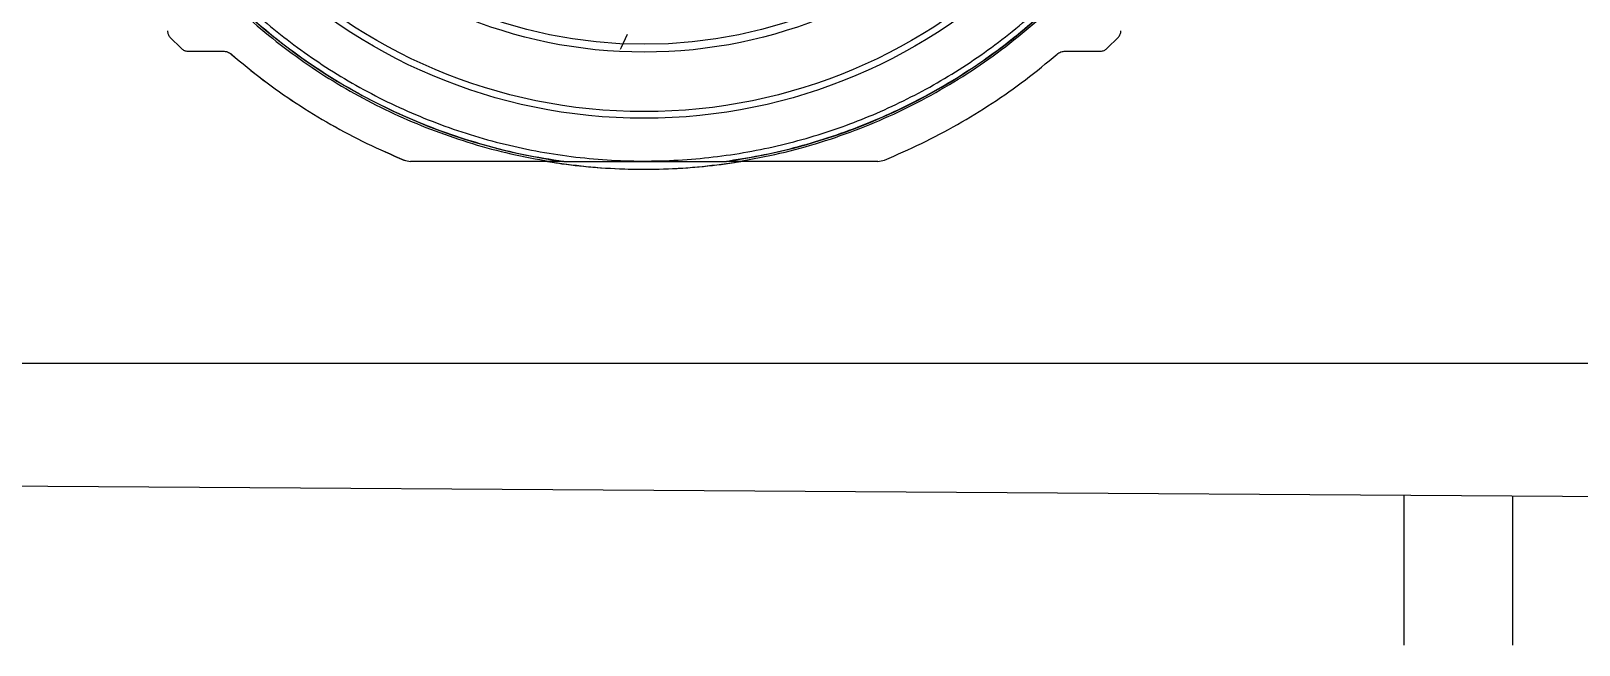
# Model space of a CAD drawing. Extents: x -24 to 296, y -58 to 147.
# Drawn here: x 45.68 to 74.13, y 17.41 to 28.69 of the extents above; entities that cross this region are included whole.
import ezdxf

# ---------------------------------------------------------------- set-up
doc = ezdxf.new("R2010")
doc.units = 0
doc.header["$MEASUREMENT"] = 0
doc.layers.get('0').update_dxf_attribs({"linetype": 'CONTINUOUS'})
doc.layers.add('0 Unit', color=7, linetype='CONTINUOUS')
doc.layers.add('RH01NO', color=7, linetype='CONTINUOUS')

msp = doc.modelspace()

# ---------------------------------------------------------------- linework, layer by layer
at = {"color": 7, "linetype": 'Continuous', "lineweight": 25}
for p, q in [((48.23588, 28.58216), (48.2351, 28.58216)), ((48.2351, 28.58216), (48.44845, 28.36882)), ((48.23588, 28.58216), (48.44923, 28.36882)), ((56.64103, 28.63055), (56.53062, 28.39107)), ((65.45417, 28.36882), (65.66751, 28.58216)), ((48.44923, 28.36882), (48.44845, 28.36882)), ((48.56056, 28.3227), (49.21018, 28.3227)), ((49.36421, 28.26556), (49.36343, 28.26556)), ((56.53062, 28.39107), (56.50779, 28.35336)), ((64.69322, 28.3227), (65.34283, 28.3227)), ((52.5374, 26.3208), (52.53662, 26.3208)), ((52.53662, 26.3208), (52.65611, 26.29725)), ((52.5374, 26.3208), (52.65689, 26.29725)), ((55.21361, 26.29725), (52.65689, 26.29725)), ((55.44913, 26.29725), (55.21361, 26.29725)), ((58.6898, 26.29725), (58.46295, 26.29725)), ((61.24651, 26.29725), (58.6898, 26.29725)), ((61.24651, 26.29725), (61.366, 26.3208))]:
    msp.add_line(p, q, dxfattribs=at)
for centre, radius in [((56.9509, 37.08527), 9.99706), ((56.9509, 37.08465), 9.87436), ((56.9509, 37.08527), 8.78089), ((56.9509, 37.08465), 8.63615)]:
    msp.add_circle(centre, radius)
for centre, radius, start, end in [((56.95601, 37.08465), 10.89215, 277.952419, 82.047581), ((56.95604, 37.08461), 10.8921, 222.877714, 262.047685)]:
    msp.add_arc(centre, radius, start, end, dxfattribs=at)
for points, knots in [([(49.12561, 29.67323), (49.26814, 29.5275), (49.55529, 29.23391), (50.02014, 28.82273), (50.51272, 28.4322), (51.03399, 28.06741), (51.58201, 27.73023), (52.15474, 27.42362), (52.74954, 27.1501), (53.36303, 26.91205), (53.9922, 26.71121), (54.63372, 26.549), (55.28398, 26.42645), (55.93927, 26.34414), (56.59598, 26.30218), (57.25067, 26.30026), (57.89923, 26.33765), (58.53823, 26.41313), (59.16451, 26.52507), (59.77584, 26.67179), (60.36975, 26.85127), (60.94704, 27.06239), (61.51144, 27.30589), (62.06615, 27.58379), (62.611, 27.89745), (63.14281, 28.24666), (63.65879, 28.63109), (64.15553, 29.04975), (64.62969, 29.50117), (65.0778, 29.98307), (65.49715, 30.4933), (65.88518, 31.0293), (66.2396, 31.58809), (66.55849, 32.16644), (66.84043, 32.76104), (67.08441, 33.36857), (67.2896, 33.98495), (67.45587, 34.60654), (67.58356, 35.2298), (67.67341, 35.85204), (67.72638, 36.47021), (67.74381, 37.08465), (67.72638, 37.69909), (67.67341, 38.31725), (67.58356, 38.93949), (67.45588, 39.56275), (67.2896, 40.18435), (67.08441, 40.80073), (66.84043, 41.40825), (66.5585, 42.00285), (66.2396, 42.58121), (65.88518, 43.14), (65.49715, 43.67599), (65.07781, 44.18622), (64.6297, 44.66812), (64.15554, 45.11955), (63.6588, 45.53821), (63.14282, 45.92265), (62.61101, 46.27184), (62.06617, 46.58551), (61.51145, 46.86342), (60.94705, 47.10692), (60.36976, 47.31803), (59.77585, 47.49751), (59.16453, 47.64423), (58.53824, 47.75618), (57.89923, 47.83165), (57.25068, 47.86905), (56.596, 47.86713), (55.93929, 47.82517), (55.28399, 47.74286), (54.63373, 47.62031), (53.99221, 47.4581), (53.36305, 47.25726), (52.74956, 47.01922), (52.15475, 46.74569), (51.58202, 46.43908), (51.034, 46.1019), (50.51273, 45.73712), (50.02015, 45.34658), (49.55529, 44.93541), (49.26814, 44.64181), (49.12561, 44.49608)], [0, 0, 0, 0, 0.01189592, 0.02396584, 0.03619649, 0.04857359, 0.06108194, 0.07373471, 0.0864717, 0.09927432, 0.11212355, 0.12500004, 0.13787625, 0.15072533, 0.16352795, 0.17626509, 0.18891813, 0.20142621, 0.21380317, 0.22603385, 0.23810393, 0.25000004, 0.2618959, 0.27396585, 0.28619652, 0.29857361, 0.31108196, 0.32373474, 0.33647171, 0.34927432, 0.36212355, 0.37500004, 0.38787624, 0.40072531, 0.41352793, 0.42626506, 0.4389181, 0.45142619, 0.46380314, 0.47603381, 0.48810388, 0.50000001, 0.51189586, 0.52396581, 0.53619649, 0.54857357, 0.56108191, 0.57373469, 0.58647168, 0.59927428, 0.6121235, 0.62499999, 0.63787621, 0.65072529, 0.66352791, 0.67626502, 0.68891805, 0.70142614, 0.71380312, 0.72603376, 0.73810387, 0.74999998, 0.76189582, 0.77396578, 0.78619645, 0.79857355, 0.81108188, 0.82373468, 0.83647168, 0.84927427, 0.86212351, 0.87499998, 0.88787621, 0.90072531, 0.91352792, 0.92626504, 0.93891808, 0.95142617, 0.96380314, 0.97603381, 0.98810396, 1, 1, 1, 1]), ([(58.43459, 26.29726), (58.64902, 26.33043), (59.07787, 26.39676), (59.71216, 26.54477), (60.33698, 26.72766), (60.94963, 26.94829), (61.54804, 27.20492), (62.13004, 27.49689), (62.69356, 27.8231), (63.23658, 28.18239), (63.75717, 28.57348), (64.25347, 28.99497), (64.72371, 29.44536), (65.1662, 29.92303), (65.57936, 30.42629), (65.96172, 30.95332), (66.31191, 31.50226), (66.62869, 32.07114), (66.91091, 32.65793), (67.15758, 33.26052), (67.36781, 33.87678), (67.54085, 34.50449), (67.67608, 35.14143), (67.77302, 35.7853), (67.83133, 36.43381), (67.85078, 37.08465), (67.83132, 37.73549), (67.77302, 38.384), (67.67608, 39.02787), (67.54085, 39.6648), (67.36781, 40.29252), (67.15759, 40.90878), (66.91092, 41.51137), (66.62869, 42.09816), (66.31192, 42.66704), (65.96173, 43.21598), (65.57937, 43.74301), (65.1662, 44.24627), (64.72372, 44.72394), (64.25348, 45.17433), (63.75718, 45.59582), (63.23659, 45.98691), (62.69357, 46.3462), (62.13005, 46.67241), (61.54805, 46.96439), (60.94964, 47.22102), (60.33699, 47.44164), (59.71217, 47.62453), (59.07788, 47.77254), (58.64903, 47.83888), (58.4346, 47.87205)], [0, 0, 0, 0, 0.02083334, 0.04166665, 0.06250003, 0.08333335, 0.10416665, 0.125, 0.1458333, 0.16666668, 0.18749997, 0.20833336, 0.22916668, 0.25000001, 0.27083332, 0.29166664, 0.31250001, 0.33333334, 0.35416664, 0.37499996, 0.39583334, 0.41666666, 0.43749998, 0.4583333, 0.47916665, 0.5, 0.5208333, 0.54166664, 0.5625, 0.58333332, 0.60416664, 0.62499998, 0.64583333, 0.66666665, 0.68749999, 0.70833331, 0.72916664, 0.74999997, 0.77083333, 0.79166666, 0.81249999, 0.83333331, 0.85416669, 0.875, 0.89583335, 0.91666666, 0.9375, 0.95833334, 0.97916668, 1, 1, 1, 1]), ([(58.6898, 26.29725), (58.94266, 26.3433), (59.44838, 26.43539), (60.19221, 26.64089), (60.92055, 26.8945), (61.62897, 27.19985), (62.31416, 27.5541), (62.97266, 27.95585), (63.6012, 28.40299), (64.19666, 28.89335), (64.75607, 29.42445), (65.27665, 29.99367), (65.75581, 30.59817), (66.19117, 31.23494), (66.58055, 31.90082), (66.92202, 32.59249), (67.21388, 33.30652), (67.45469, 34.03934), (67.64324, 34.78731), (67.77858, 35.54672), (67.86007, 36.31377), (67.88727, 37.08466), (67.86006, 37.85556), (67.77858, 38.62261), (67.64323, 39.38201), (67.45468, 40.12999), (67.21388, 40.86281), (66.92201, 41.57683), (66.58054, 42.2685), (66.19115, 42.93438), (65.7558, 43.57116), (65.27664, 44.17565), (64.75606, 44.74487), (64.19665, 45.27598), (63.60119, 45.76632), (62.97264, 46.21347), (62.31414, 46.61522), (61.62895, 46.96947), (60.92053, 47.27481), (60.19219, 47.52842), (59.44836, 47.73393), (58.94264, 47.82601), (58.68978, 47.87206)], [0, 0, 0, 0, 0.02500002, 0.05000002, 0.07500002, 0.10000003, 0.12499999, 0.15000004, 0.17499999, 0.20000003, 0.22500003, 0.25, 0.27500001, 0.30000002, 0.325, 0.35000002, 0.375, 0.4, 0.42500002, 0.45000001, 0.47500003, 0.50000003, 0.52499999, 0.55000001, 0.57500001, 0.6, 0.62500003, 0.65, 0.67500002, 0.70000003, 0.72500002, 0.75000002, 0.77499999, 0.80000001, 0.825, 0.85000003, 0.87500003, 0.89999998, 0.92500001, 0.95, 0.975, 1, 1, 1, 1]), ([(48.92303, 29.67323), (49.09089, 29.49826), (49.42661, 29.14832), (49.97304, 28.66735), (50.54783, 28.2213), (51.15166, 27.81514), (51.78099, 27.44984), (52.43328, 27.12733), (53.10553, 26.84865), (53.79496, 26.61623), (54.49782, 26.42674), (54.97502, 26.34041), (55.21361, 26.29725)], [0, 0, 0, 0, 0.10000002, 0.20000004, 0.29999995, 0.40000005, 0.50000004, 0.60000016, 0.69999999, 0.80000004, 0.90000013, 1, 1, 1, 1]), ([(48.97958, 29.67323), (49.15264, 29.49422), (49.49876, 29.1362), (50.06306, 28.64588), (50.65708, 28.19274), (51.28145, 27.7821), (51.93231, 27.415), (52.60685, 27.0935), (53.3018, 26.8187), (54.01407, 26.59316), (54.73967, 26.41332), (55.2316, 26.33594), (55.47756, 26.29725)], [0, 0, 0, 0, 0.09999997, 0.19999998, 0.29999997, 0.39999998, 0.49999991, 0.59999995, 0.69999992, 0.80000001, 0.90000005, 1, 1, 1, 1]), ([(48.18977, 28.6935), (48.19199, 28.67268), (48.19643, 28.63104), (48.22273, 28.59845), (48.23588, 28.58216)], [0, 0, 0, 0, 0.50000942, 1, 1, 1, 1]), ([(65.66751, 28.58216), (65.68066, 28.59845), (65.70697, 28.63104), (65.71141, 28.67268), (65.71363, 28.6935)], [0, 0, 0, 0, 0.49999369, 1, 1, 1, 1]), ([(48.44845, 28.36882), (48.46474, 28.35567), (48.49732, 28.32936), (48.53896, 28.32492), (48.55978, 28.3227)], [0, 0, 0, 0, 0.49999518, 1, 1, 1, 1]), ([(48.44923, 28.36882), (48.46552, 28.35567), (48.4981, 28.32936), (48.53974, 28.32492), (48.56056, 28.3227)], [0, 0, 0, 0, 0.49999518, 1, 1, 1, 1]), ([(49.2094, 28.3227), (49.23763, 28.32009), (49.29411, 28.31487), (49.34033, 28.28199), (49.36343, 28.26556)], [0, 0, 0, 0, 0.49999604, 1, 1, 1, 1]), ([(49.21018, 28.3227), (49.23842, 28.32009), (49.29489, 28.31487), (49.34111, 28.28199), (49.36421, 28.26556)], [0, 0, 0, 0, 0.49999604, 1, 1, 1, 1]), ([(49.36343, 28.26556), (49.55535, 28.10656), (49.93918, 27.78856), (50.55217, 27.35947), (51.18968, 26.96876), (51.85025, 26.61732), (52.30783, 26.41964), (52.53662, 26.3208)], [0, 0, 0, 0, 0.20000015, 0.40000022, 0.60000002, 0.8000001, 1, 1, 1, 1]), ([(49.36421, 28.26556), (49.55613, 28.10656), (49.93996, 27.78856), (50.55295, 27.35947), (51.19046, 26.96876), (51.85104, 26.61732), (52.30861, 26.41964), (52.5374, 26.3208)], [0, 0, 0, 0, 0.20000015, 0.40000022, 0.60000002, 0.8000001, 1, 1, 1, 1]), ([(61.366, 26.3208), (61.59479, 26.41964), (62.05236, 26.61732), (62.71294, 26.96876), (63.35044, 27.35947), (63.96343, 27.78856), (64.34727, 28.10656), (64.53918, 28.26556)], [0, 0, 0, 0, 0.1999999, 0.39999985, 0.59999953, 0.79999972, 1, 1, 1, 1]), ([(64.53918, 28.26556), (64.56229, 28.28199), (64.60851, 28.31487), (64.66498, 28.32009), (64.69322, 28.3227)], [0, 0, 0, 0, 0.49999898, 1, 1, 1, 1]), ([(65.34283, 28.3227), (65.36365, 28.32492), (65.40529, 28.32936), (65.43788, 28.35567), (65.45417, 28.36882)], [0, 0, 0, 0, 0.50001348, 1, 1, 1, 1]), ([(55.17435, 26.29725), (55.40985, 26.26303), (55.88084, 26.19458), (56.59395, 26.1504), (57.30789, 26.1504), (58.021, 26.19458), (58.49199, 26.26303), (58.72749, 26.29725)], [0, 0, 0, 0, 0.20000003, 0.4, 0.6, 0.79999997, 1, 1, 1, 1]), ([(55.23445, 26.28965), (55.27592, 26.28209), (55.53132, 26.23555), (56.00663, 26.18744), (56.65774, 26.14806), (57.31065, 26.14992), (57.96143, 26.19379), (58.41626, 26.24136), (58.65131, 26.28523), (58.67263, 26.28921)], [0, 0, 0, 0, 0.03662794, 0.22553482, 0.41444161, 0.60334842, 0.79225505, 0.98116195, 1, 1, 1, 1]), ([(55.47756, 26.29725), (55.47065, 26.29725), (55.46138, 26.29725), (55.45247, 26.29725), (55.44978, 26.29725), (55.44934, 26.29725), (55.44913, 26.29725)], [0, 0, 0, 0, 0.63349373, 0.84959588, 0.93051889, 1, 1, 1, 1]), ([(55.47756, 26.29725), (55.51932, 26.29725), (55.61524, 26.29725), (55.78168, 26.29725), (55.93973, 26.29725), (56.08028, 26.29725), (56.19392, 26.29725), (56.3188, 26.29725), (56.45862, 26.29725), (56.61205, 26.29725), (56.78768, 26.29725), (56.96662, 26.29725), (57.13475, 26.29725), (57.28111, 26.29725), (57.4107, 26.29725), (57.53388, 26.29725), (57.64543, 26.29725), (57.75014, 26.29725), (57.84628, 26.29725), (57.97691, 26.29725), (58.13139, 26.29725), (58.29795, 26.29725), (58.39383, 26.29725), (58.43459, 26.29725)], [0, 0, 0, 0, 0.04319606, 0.09922624, 0.16874904, 0.20342818, 0.24150389, 0.28375478, 0.32978961, 0.38297483, 0.43900081, 0.507486, 0.56402989, 0.60911889, 0.65557383, 0.69514671, 0.73376385, 0.76844518, 0.80111685, 0.83108344, 0.900692, 0.95778928, 1, 1, 1, 1]), ([(58.43459, 26.29725), (58.44149, 26.29725), (58.45077, 26.29725), (58.45965, 26.29725), (58.46233, 26.29725), (58.46276, 26.29725), (58.46295, 26.29725)], [0, 0, 0, 0, 0.63346325, 0.85052573, 0.931193, 1, 1, 1, 1])]:
    msp.add_open_spline(points, degree=3, knots=knots, dxfattribs=at)
at = {"layer": '0 Unit'}
for p, q in [((161.48834, 22.58475), (42.42584, 22.58475)), ((70.91021, 20.16485), (70.91021, 17.40775)), ((72.91021, 20.15163), (72.91021, 17.40775))]:
    msp.add_line(p, q, dxfattribs=at)
at = {"layer": 'RH01NO'}
msp.add_line((42.42584, 20.35302), (161.48834, 19.56648), dxfattribs=at)

doc.saveas('drawing.dxf')
